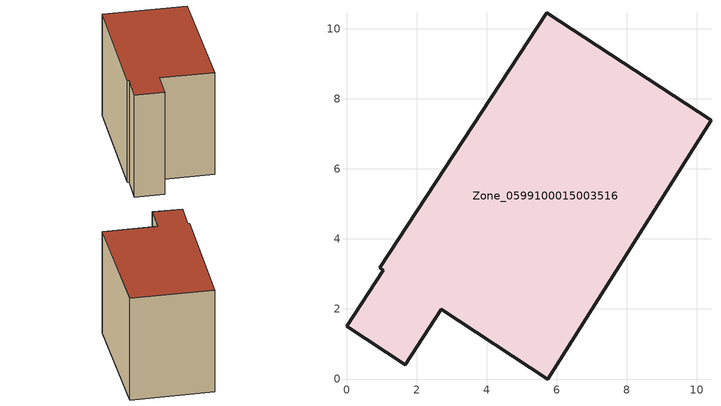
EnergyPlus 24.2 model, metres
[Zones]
Zone_0599100015003516
 floor ground (C_G): 0.96,3.17 5.72,10.45 10.4,7.38 5.75,0 2.71,1.99 1.68,0.41 0,1.51 1.05,3.11 z0.91
 wall outside (C_F): 5.72,10.45 0.96,3.17 1.05,3.11 0,1.51 1.68,0.41 2.71,1.99 5.75,0 10.4,7.38 5.72,10.45 z0.91:8.55
 roof outside (C_R): 5.75,0 10.4,7.38 5.72,10.45 0.96,3.17 1.05,3.11 0,1.51 1.68,0.41 2.71,1.99 z8.55
[BUILDING]
Pand.0599100015003516: North Axis=0; Terrain=City; Loads Convergence Tolerance Value=0.04; Temperature Convergence Tolerance Value=0.4; Solar Distribution=FullExterior; Maximum Number of Warmup Days=25; Minimum Number of Warmup Days=1
[Site:Location]
Rotterdam.The.Hague.AP_ZH_NLD Design_Conditions: Latitude=51.96; Longitude=4.45; Time Zone=1; Elevation=-4.5
[SITE:GROUNDTEMPERATURE:BUILDINGSURFACE]
18, 18, 18, 18, 18, 18, 18, 18, 18, 18, 18, 18
[MATERIAL] Thermal Absorptance=0.9; Solar Absorptance=0.7; Visible Absorptance=0.7
Name | Roughness | Thickness | Conductivity | Density | Specific Heat
G.TI.1965-1974 | MediumSmooth | 0.15 | 0.882353 | 540 | 1210
F.TI.1965-1974 | Rough | 0.3 | 0.697674 | 1920 | 840
R.TI.1965-1974 | MediumRough | 0.2 | 0.232558 | 1500 | 1000
[CONSTRUCTION]
C_G: G.TI.1965-1974
C_F: F.TI.1965-1974
C_R: R.TI.1965-1974
[ZONE]
Zone_0599100015003516: Type=1; Multiplier=1; Ceiling Height=Autocalculate; Volume=Autocalculate; Floor Area=autocalculate; Part of Total Floor Area=Yes
[ZONEINFILTRATION:DESIGNFLOWRATE]
Infil_Zone_0599100015003516: Zone or ZoneList or Space or SpaceList=Zone_0599100015003516; Schedule=AlwaysOn; Design Flow Rate Calculation Method=Flow/Area; Flow Rate per Floor Area=0.003; Constant Term Coefficient=1; Temperature Term Coefficient=0; Velocity Term Coefficient=0; Velocity Squared Term Coefficient=0
[HVACTEMPLATE:ZONE:IDEALLOADSAIRSYSTEM]
Zone_0599100015003516: Maximum Heating Supply Air Temperature=50; Minimum Cooling Supply Air Temperature=13; Maximum Heating Supply Air Humidity Ratio=0.0156; Minimum Cooling Supply Air Humidity Ratio=0.0077; Heating Limit=NoLimit; Cooling Limit=NoLimit; Dehumidification Control Type=ConstantSensibleHeatRatio; Cooling Sensible Heat Ratio=0.7; Dehumidification Setpoint=60; Humidification Control Type=None; Humidification Setpoint=30; Outdoor Air Method=None; Outdoor Air Flow Rate per Person=0.00944; Outdoor Air Flow Rate per Zone Floor Area=0; Outdoor Air Flow Rate per Zone=0; Demand Controlled Ventilation Type=None; Outdoor Air Economizer Type=NoEconomizer; Heat Recovery Type=None; Sensible Heat Recovery Effectiveness=0.7; Latent Heat Recovery Effectiveness=0.65
[ZONECONTROL:THERMOSTAT]
ThermostatControl_Zone_0599100015003516: Zone or ZoneList=Zone_0599100015003516; Control Type Schedule=DualSetpointControlType; Control 1=Thermostat_Zone_0599100015003516; Temperature Difference Between Cutout And Setpoint=0
[THERMOSTATSETPOINT:DUALSETPOINT]
Thermostat_Zone_0599100015003516: Heating Setpoint Temperature Schedule=HeatingSetpoint_Zone_0599100015003516; Cooling Setpoint Temperature Schedule=CoolingSetpoint_Zone_0599100015003516
[SCHEDULE:COMPACT]
HeatingSetpoint_Zone_0599100015003516: Through: 12/31, For: AllDays, Until: 24:00, 21
CoolingSetpoint_Zone_0599100015003516: Through: 12/31, For: AllDays, Until: 24:00, 24
DualSetpointControlType: Through: 12/31, For: AllDays, Until: 24:00, 4
AlwaysOn: Through: 12/31, For: AllDays, Until: 24:00, 1
